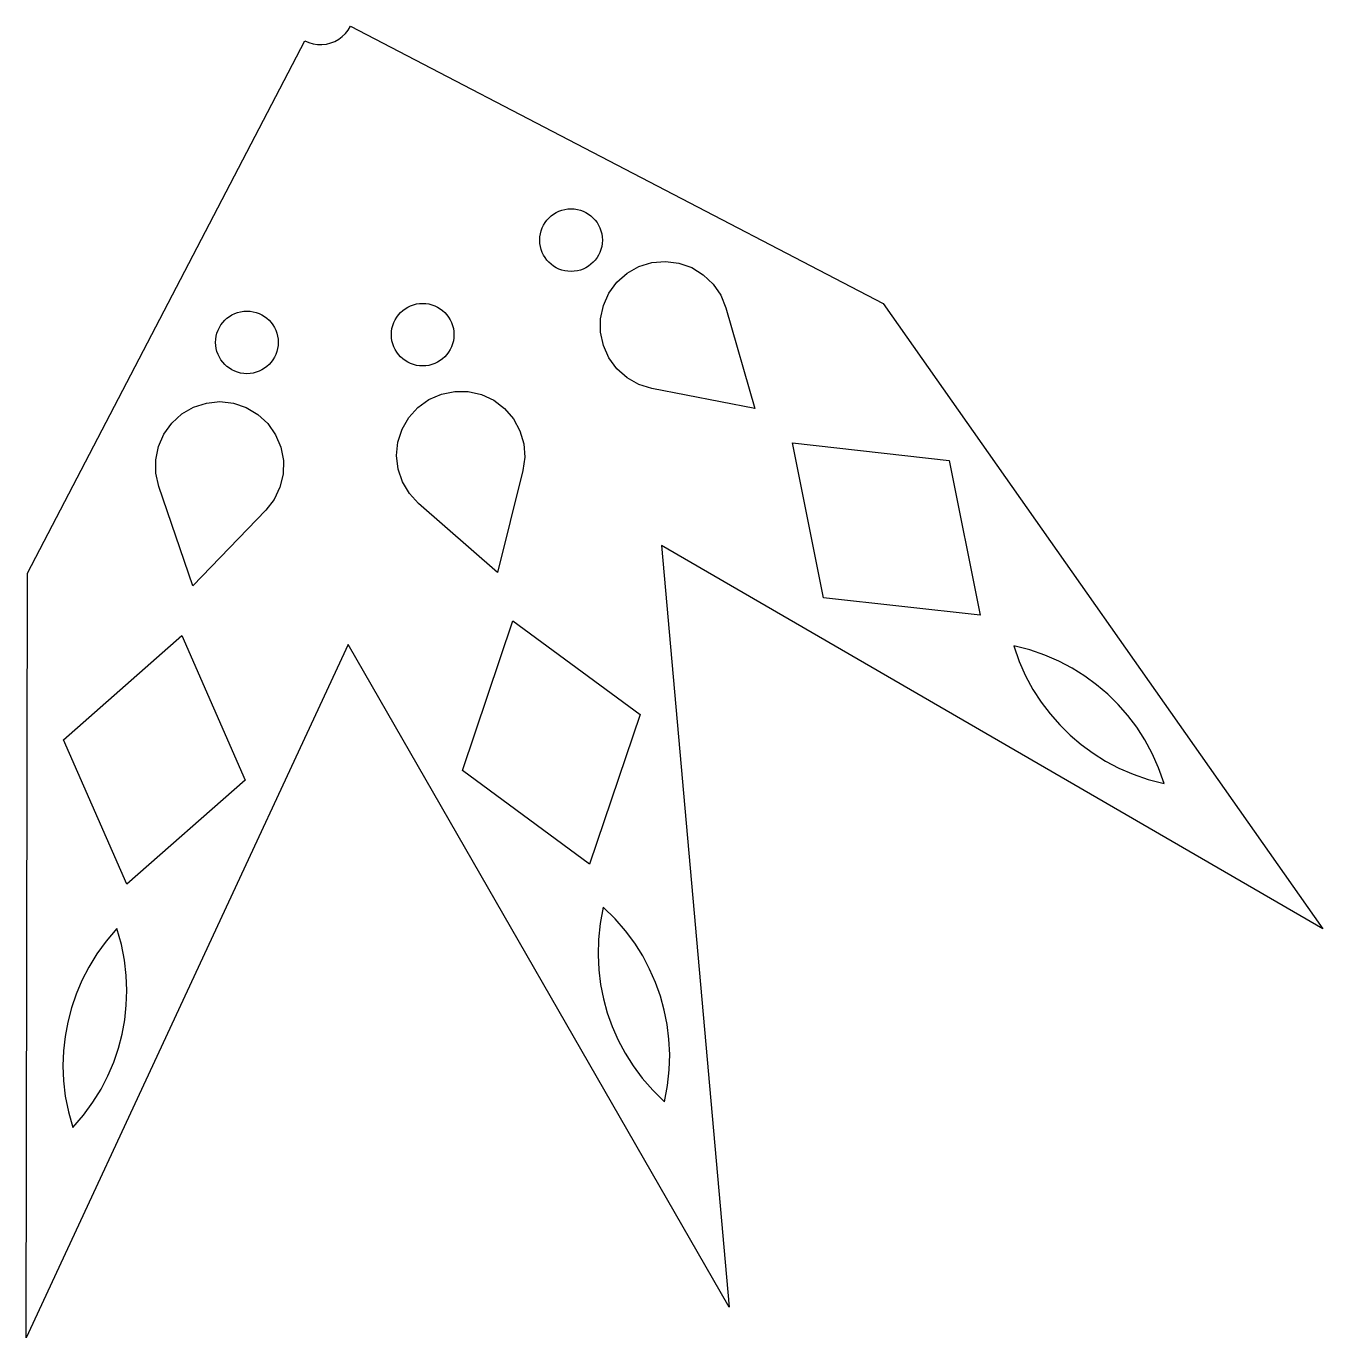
# Model space of a CAD drawing. Header units: metres. Extents: x 0 to 1197, y -1211 to 0.
import ezdxf

# ---------------------------------------------------------------- set-up
doc = ezdxf.new("R2010")
doc.units = ezdxf.units.M

msp = doc.modelspace()

# ---------------------------------------------------------------- linework, layer by layer
at = {"layer": 'CONTOUR'}
msp.add_lwpolyline([(791.12, -255.94), (1196.91, -833.38), (586.31, -479.46), (649.02, -1182.43), (297.18, -570.62), (0, -1210.76), (1.2, -505.01), (257.14, -13.34), (260.9, -15), (264.84, -16.14), (268.9, -16.77), (273, -16.86), (277.08, -16.41), (281.07, -15.44), (284.89, -13.95), (288.49, -11.97), (291.8, -9.55), (294.76, -6.71), (297.33, -3.51), (299.46, 0)], close=True, dxfattribs=at)
at = {"layer": 'HOLES'}
for points in [[(672.59, -352.92), (577.62, -334.35), (565.66, -330.67), (554.75, -324.55), (545.37, -316.27), (537.93, -306.2), (532.79, -294.79), (530.15, -282.56), (530.15, -270.05), (532.78, -257.81), (537.93, -246.41), (545.36, -236.34), (554.74, -228.06), (565.66, -221.94), (577.62, -218.25), (590.08, -217.16), (602.5, -218.72), (614.31, -222.85), (624.99, -229.38), (634.05, -238), (641.1, -248.34), (645.81, -259.93)], [(435.17, -504.18), (362.21, -440.61), (353.69, -431.44), (347.3, -420.68), (343.31, -408.82), (341.91, -396.39), (343.16, -383.94), (346.99, -372.02), (353.25, -361.19), (361.65, -351.91), (371.81, -344.6), (383.28, -339.6), (395.54, -337.12), (408.05, -337.28), (420.25, -340.06), (431.59, -345.35), (441.57, -352.91), (449.73, -362.39), (455.71, -373.38), (459.25, -385.39), (460.18, -397.86), (458.47, -410.26)], [(153.92, -516.45), (122.52, -424.93), (119.74, -412.73), (119.58, -400.22), (122.06, -387.95), (127.06, -376.48), (134.36, -366.32), (143.64, -357.92), (154.48, -351.67), (166.39, -347.83), (178.84, -346.58), (191.27, -347.98), (203.14, -351.97), (213.89, -358.36), (223.07, -366.87), (230.24, -377.12), (235.1, -388.65), (237.43, -400.95), (237.12, -413.46), (234.18, -425.62), (228.75, -436.9), (221.07, -446.77)], [(707.29, -384.72), (852.07, -400.87), (880.78, -543.69), (736, -527.54)], [(449.32, -549.06), (566.62, -635.44), (520.08, -773.48), (402.77, -687.1)], [(143.74, -562.4), (202.14, -695.86), (92.81, -792.14), (34.41, -658.68)], [(911.62, -571.95), (916.66, -586.35), (922.62, -599.76), (929.39, -612.27), (936.91, -623.96), (945.15, -634.88), (954.06, -645.05), (963.65, -654.5), (973.89, -663.22), (984.8, -671.22), (996.39, -678.47), (1008.7, -684.95), (1021.75, -690.6), (1035.63, -695.36), (1050.41, -699.13), (1045.37, -684.74), (1039.41, -671.33), (1032.64, -658.81), (1025.12, -647.12), (1016.88, -636.21), (1007.97, -626.03), (998.38, -616.59), (988.14, -607.87), (977.23, -599.87), (965.64, -592.62), (953.33, -586.14), (940.28, -580.49), (926.4, -575.72)], [(532.66, -813.38), (529.83, -828.37), (528.28, -842.96), (527.88, -857.18), (528.55, -871.07), (530.23, -884.64), (532.87, -897.91), (536.44, -910.88), (540.95, -923.55), (546.4, -935.94), (552.82, -948.01), (560.23, -959.77), (568.71, -971.2), (578.35, -982.26), (589.26, -992.92), (592.09, -977.92), (593.64, -963.34), (594.04, -949.11), (593.37, -935.23), (591.69, -921.66), (589.06, -908.39), (585.48, -895.42), (580.97, -882.74), (575.52, -870.36), (569.11, -858.28), (561.69, -846.52), (553.21, -835.1), (543.57, -824.04)], [(83.75, -832.98), (73.81, -844.55), (65.17, -856.4), (57.72, -868.53), (51.36, -880.89), (46.02, -893.48), (41.67, -906.29), (38.28, -919.31), (35.85, -932.54), (34.38, -945.99), (33.89, -959.65), (34.44, -973.55), (36.07, -987.68), (38.88, -1002.08), (43.01, -1016.77), (52.95, -1005.2), (61.59, -993.34), (69.04, -981.22), (75.41, -968.86), (80.74, -956.27), (85.09, -943.46), (88.48, -930.44), (90.91, -917.2), (92.38, -903.76), (92.87, -890.09), (92.33, -876.2), (90.69, -862.06), (87.88, -847.67)]]:
    msp.add_lwpolyline(points, close=True, dxfattribs=at)
for centre in [(502.95, -197.48), (203.72, -291.83), (365.98, -284.74)]:
    msp.add_circle(centre, 28.91, dxfattribs=at)

doc.saveas('drawing.dxf')
